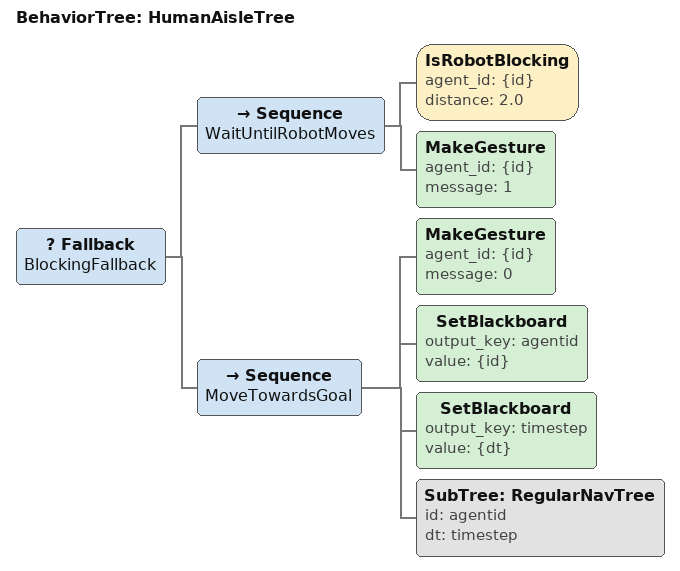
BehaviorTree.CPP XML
<root main_tree_to_execute="HumanAisleTree">
    <include path="BTRegularNav.xml"/>
    <BehaviorTree ID="HumanAisleTree">
        <Fallback name="BlockingFallback">
            <Sequence name="WaitUntilRobotMoves">
                <IsRobotBlocking agent_id="{id}" distance="2.0"/>
                <MakeGesture agent_id="{id}" message="1" /> <!-- Wait gesture while blocking -->
            </Sequence>
            <Sequence name="MoveTowardsGoal">
                <MakeGesture agent_id="{id}" message="0"/> <!-- No gesture when moving towards goal -->
                <SetBlackboard output_key="agentid" value="{id}" />
                <SetBlackboard output_key="timestep" value="{dt}" />
                <SubTree ID="RegularNavTree" id="agentid" dt="timestep" /> <!-- Using Subtree for regular navigation -->
            </Sequence>
        </Fallback>
    </BehaviorTree>
</root>
